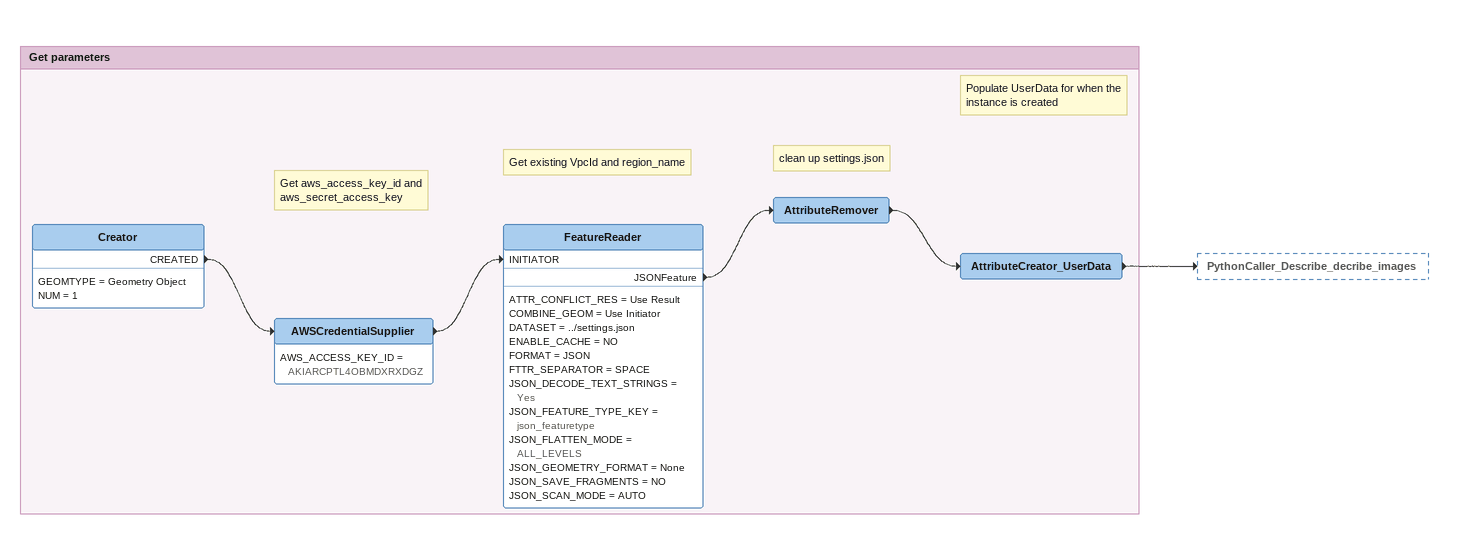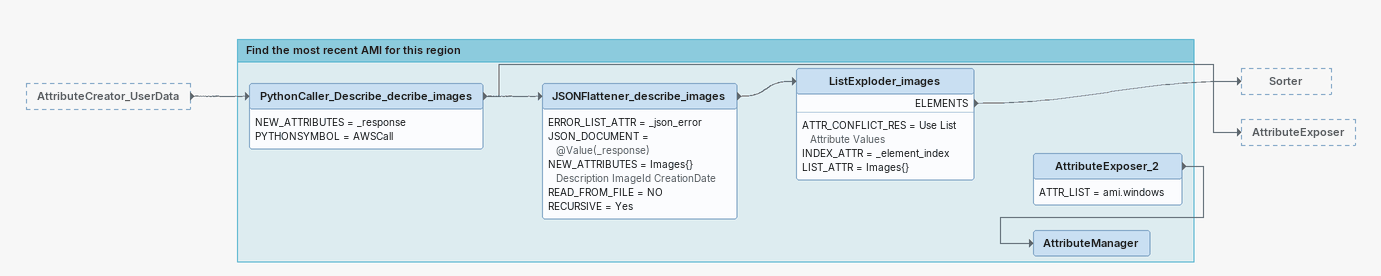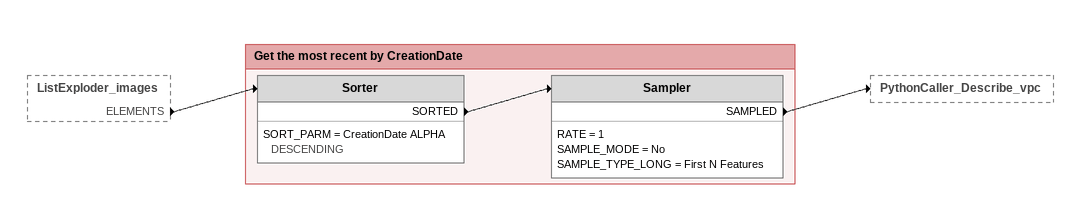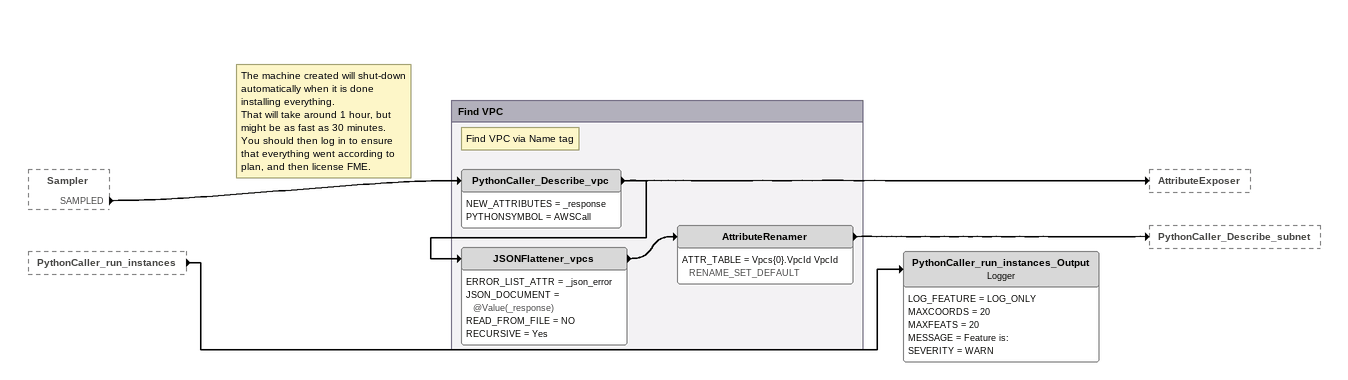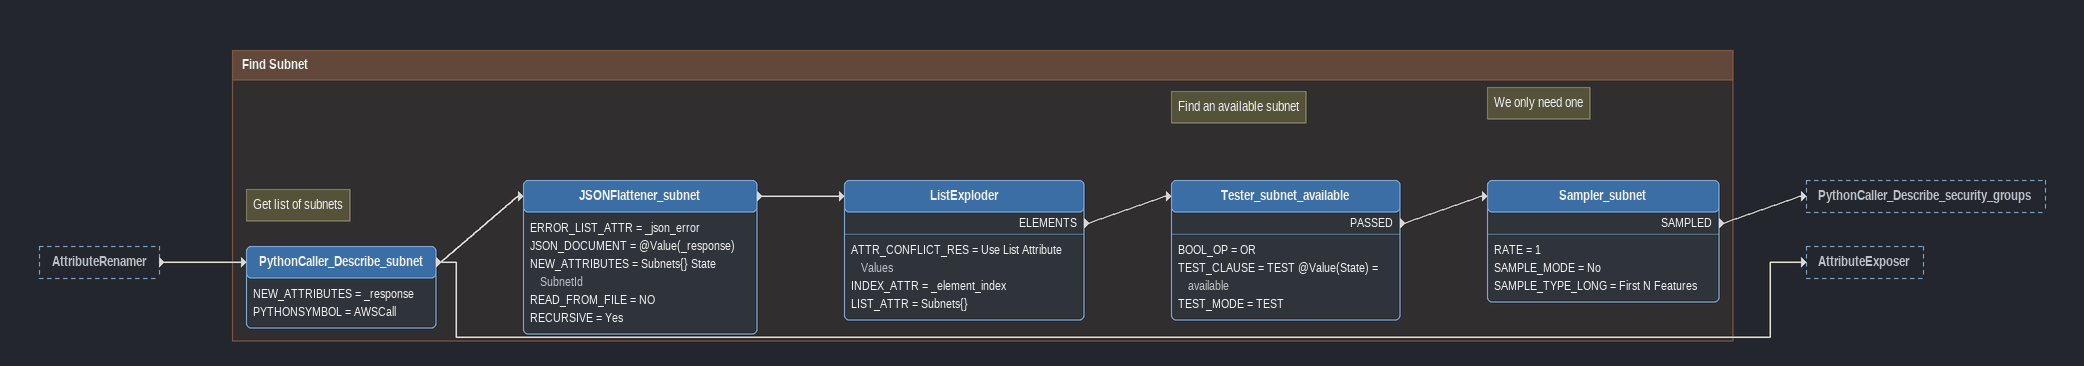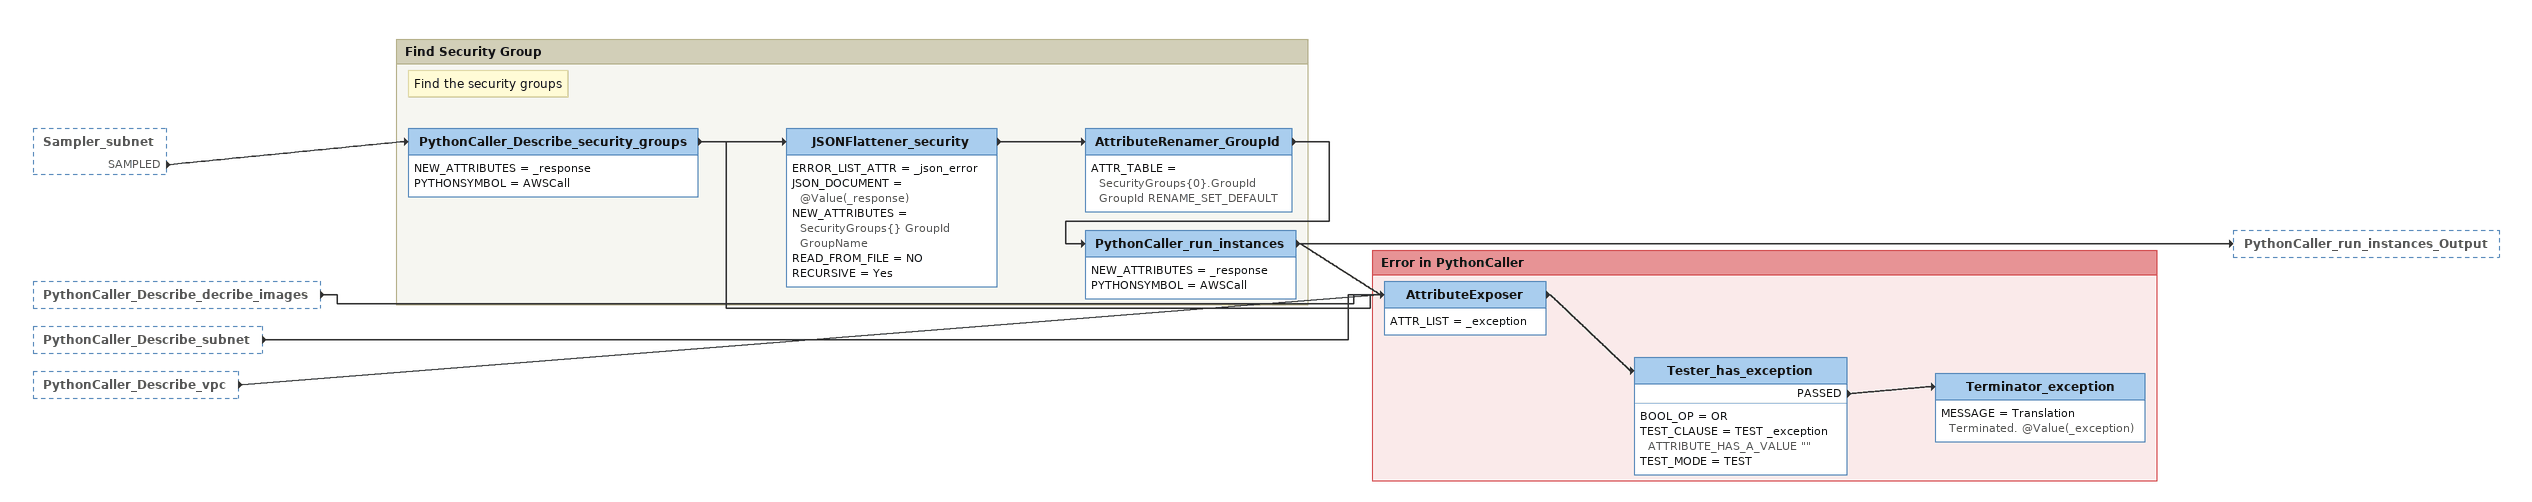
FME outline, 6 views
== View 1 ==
Bookmark: Get parameters
Creator
    GEOMTYPE = Geometry Object
    NUM = 1
    CREATED -> AWSCredentialSupplier
Note: Get aws_access_key_id and aws_secret_access_key
AWSCredentialSupplier
    AWS_ACCESS_KEY_ID = AKIARCPTL4OBMDXRXDGZ
    -> FeatureReader [INITIATOR]
Note: Get existing VpcId and region_name
FeatureReader
    ATTR_CONFLICT_RES = Use Result
    COMBINE_GEOM = Use Initiator
    DATASET = ../settings.json
    ENABLE_CACHE = NO
    FORMAT = JSON
    FTTR_SEPARATOR = SPACE
    JSON_DECODE_TEXT_STRINGS = Yes
    JSON_FEATURE_TYPE_KEY = json_featuretype
    JSON_FLATTEN_MODE = ALL_LEVELS
    JSON_GEOMETRY_FORMAT = None
    JSON_SAVE_FRAGMENTS = NO
    JSON_SCAN_MODE = AUTO
    JSONFeature -> AttributeRemover
Note: clean up settings.json
AttributeRemover
    -> AttributeCreator_UserData
Note: Populate UserData for when the instance is created
AttributeCreator_UserData
    -> PythonCaller_Describe_decribe_images

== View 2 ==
AttributeCreator_UserData [outside]
    -> PythonCaller_Describe_decribe_images

Bookmark: Find the most recent AMI for this region
PythonCaller_Describe_decribe_images
    NEW_ATTRIBUTES = _response
    PYTHONSYMBOL = AWSCall
    -> JSONFlattener_describe_images
    -> AttributeExposer
JSONFlattener_describe_images
    ERROR_LIST_ATTR = _json_error
    JSON_DOCUMENT = @Value(_response)
    NEW_ATTRIBUTES = Images{} Description ImageId CreationDate
    READ_FROM_FILE = NO
    RECURSIVE = Yes
    -> ListExploder_images
ListExploder_images
    ATTR_CONFLICT_RES = Use List Attribute Values
    INDEX_ATTR = _element_index
    LIST_ATTR = Images{}
    ELEMENTS -> Sorter
AttributeExposer_2
    ATTR_LIST = ami.windows
    -> AttributeManager
AttributeManager

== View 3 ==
ListExploder_images [outside]
    ELEMENTS -> Sorter

Bookmark: Get the most recent by CreationDate
Sorter
    SORT_PARM = CreationDate ALPHA DESCENDING
    SORTED -> Sampler
Sampler
    RATE = 1
    SAMPLE_MODE = No
    SAMPLE_TYPE_LONG = First N Features
    SAMPLED -> PythonCaller_Describe_vpc

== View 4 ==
Sampler [outside]
    SAMPLED -> PythonCaller_Describe_vpc
PythonCaller_run_instances [outside]
    -> PythonCaller_run_instances_Output
Note: The machine created will shut-down automatically when it is done installing everything. / That will take around 1 hour, but might be as fast as 30 minutes. / You should then log in to ensure that everything went according to plan, and then license FME.
PythonCaller_run_instances_Output: Logger
    LOG_FEATURE = LOG_ONLY
    MAXCOORDS = 20
    MAXFEATS = 20
    MESSAGE = Feature is:
    SEVERITY = WARN

Bookmark: Find VPC
Note: Find VPC via Name tag
PythonCaller_Describe_vpc
    NEW_ATTRIBUTES = _response
    PYTHONSYMBOL = AWSCall
    -> JSONFlattener_vpcs
    -> AttributeExposer
JSONFlattener_vpcs
    ERROR_LIST_ATTR = _json_error
    JSON_DOCUMENT = @Value(_response)
    READ_FROM_FILE = NO
    RECURSIVE = Yes
    -> AttributeRenamer
AttributeRenamer
    ATTR_TABLE = Vpcs{0}.VpcId VpcId RENAME_SET_DEFAULT
    -> PythonCaller_Describe_subnet

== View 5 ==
AttributeRenamer [outside]
    -> PythonCaller_Describe_subnet

Bookmark: Find Subnet
Note: Get list of subnets
PythonCaller_Describe_subnet
    NEW_ATTRIBUTES = _response
    PYTHONSYMBOL = AWSCall
    -> JSONFlattener_subnet
    -> AttributeExposer
JSONFlattener_subnet
    ERROR_LIST_ATTR = _json_error
    JSON_DOCUMENT = @Value(_response)
    NEW_ATTRIBUTES = Subnets{} State SubnetId
    READ_FROM_FILE = NO
    RECURSIVE = Yes
    -> ListExploder
ListExploder
    ATTR_CONFLICT_RES = Use List Attribute Values
    INDEX_ATTR = _element_index
    LIST_ATTR = Subnets{}
    ELEMENTS -> Tester_subnet_available
Note: Find an available subnet
Tester_subnet_available
    BOOL_OP = OR
    TEST_CLAUSE = TEST @Value(State) = available
    TEST_MODE = TEST
    PASSED -> Sampler_subnet
Note: We only need one
Sampler_subnet
    RATE = 1
    SAMPLE_MODE = No
    SAMPLE_TYPE_LONG = First N Features
    SAMPLED -> PythonCaller_Describe_security_groups

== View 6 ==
Sampler_subnet [outside]
    SAMPLED -> PythonCaller_Describe_security_groups
PythonCaller_Describe_decribe_images [outside]
    -> AttributeExposer
PythonCaller_Describe_subnet [outside]
    -> AttributeExposer
PythonCaller_Describe_vpc [outside]
    -> AttributeExposer

Bookmark: Find Security Group
Note: Find the security groups
PythonCaller_Describe_security_groups
    NEW_ATTRIBUTES = _response
    PYTHONSYMBOL = AWSCall
    -> JSONFlattener_security
    -> AttributeExposer
JSONFlattener_security
    ERROR_LIST_ATTR = _json_error
    JSON_DOCUMENT = @Value(_response)
    NEW_ATTRIBUTES = SecurityGroups{} GroupId GroupName
    READ_FROM_FILE = NO
    RECURSIVE = Yes
    -> AttributeRenamer_GroupId
AttributeRenamer_GroupId
    ATTR_TABLE = SecurityGroups{0}.GroupId GroupId RENAME_SET_DEFAULT
    -> PythonCaller_run_instances
PythonCaller_run_instances
    NEW_ATTRIBUTES = _response
    PYTHONSYMBOL = AWSCall
    -> PythonCaller_run_instances_Output
    -> AttributeExposer

Bookmark: Error in PythonCaller
AttributeExposer
    ATTR_LIST = _exception
    -> Tester_has_exception
Tester_has_exception
    BOOL_OP = OR
    TEST_CLAUSE = TEST _exception ATTRIBUTE_HAS_A_VALUE ""
    TEST_MODE = TEST
    PASSED -> Terminator_exception
Terminator_exception
    MESSAGE = Translation Terminated. @Value(_exception)
